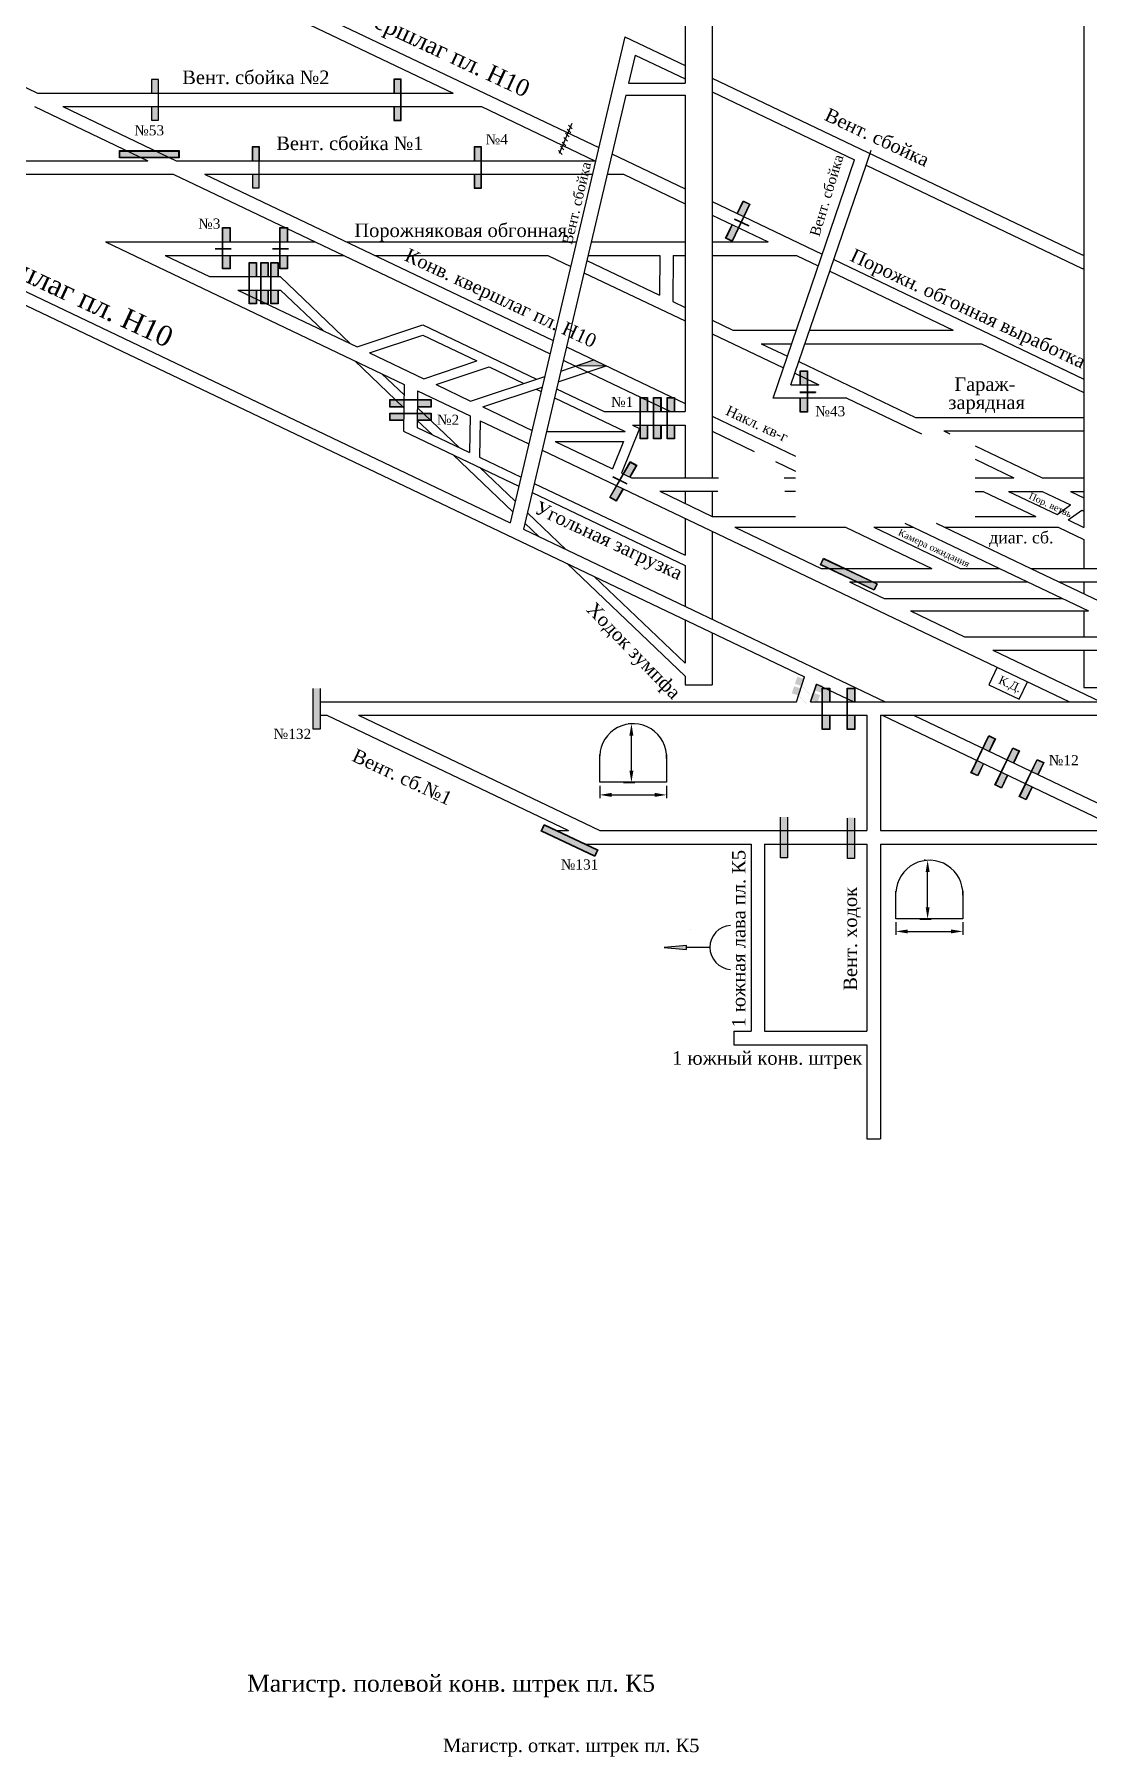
# Model space of a CAD drawing. Header units: millimetres. Extents: x -1207 to 162, y -504 to 324.
# Drawn here: x -745 to -433, y -504 to 5 of the extents above; entities that cross this region are included whole.
import ezdxf

# ---------------------------------------------------------------- set-up
doc = ezdxf.new("R2010")
doc.units = ezdxf.units.MM
for name, color, linetype in [('Двери', 7, 'Continuous'), ('Номера перемычек', 7, 'Continuous'), ('Перемычки 01', 7, 'Continuous')]:
    doc.layers.add(name, color=color, linetype=linetype)
doc.styles.get("Standard").update_dxf_attribs({"font": 'TIMES.TTF', "height": 10})
doc.dimstyles.new('AM_ISO', dxfattribs={"dimtxt": 3.5, "dimasz": 3.5, "dimexe": 1, "dimexo": 1, "dimgap": 1.5, "dimtad": 1, "dimdsep": 46, "dimtxsty": 'Standard', "dimcen": 0, "dimclrd": 256, "dimclre": 256, "dimclrt": 140, "dimadec": 0, "dimazin": 2, "dimtp": 0.1, "dimtm": 0.1, "dimtfac": 0.71, "dimtdec": 3, "dimtmove": 0, "dimatfit": 3, "dimfxl": 0, "dimlwd": -1, "dimlwe": -1, "dimarcsym": 0})

# ---------------------------------------------------------------- blocks, each defined once
blk = doc.blocks.new('*D49')
at = {"linetype": 'ByBlock'}
for p, q in [((-490.17, -257.47), (-490.17, -261.19)), ((-470.41, -257.47), (-470.41, -261.19)), ((-486.67, -260.19), (-473.91, -260.19))]:
    blk.add_line(p, q, dxfattribs=at)
for points in [[(-486.67, -259.61), (-486.67, -260.78), (-490.17, -260.19)], [(-473.91, -259.61), (-473.91, -260.78), (-470.41, -260.19)]]:
    blk.add_solid(points)
at = {"layer": 'Defpoints', "color": 0}
for p in [(-490.17, -256.47), (-470.41, -256.47), (-470.41, -260.19)]:
    blk.add_point(p, dxfattribs=at)
blk = doc.blocks.new('*D48')
at = {"linetype": 'ByBlock'}
for p, q in [((-481.4, -239.14), (-481.8, -239.14)), ((-480.8, -253.02), (-480.8, -242.64)), ((-483.12, -256.52), (-479.8, -256.52))]:
    blk.add_line(p, q, dxfattribs=at)
for points in [[(-481.38, -242.64), (-480.22, -242.64), (-480.8, -239.14)], [(-481.38, -253.02), (-480.22, -253.02), (-480.8, -256.52)]]:
    blk.add_solid(points)
at = {"layer": 'Defpoints', "color": 0}
for p in [(-480.8, -239.14), (-480.4, -239.14), (-484.12, -256.52)]:
    blk.add_point(p, dxfattribs=at)
blk = doc.blocks.new('*D56')
at = {"linetype": 'ByBlock'}
for p, q in [((-577.78, -217.1), (-577.78, -220.82)), ((-558.02, -217.1), (-558.02, -220.82)), ((-574.28, -219.82), (-561.52, -219.82))]:
    blk.add_line(p, q, dxfattribs=at)
for points in [[(-574.28, -219.23), (-574.28, -220.4), (-577.78, -219.82)], [(-561.52, -219.23), (-561.52, -220.4), (-558.02, -219.82)]]:
    blk.add_solid(points)
at = {"layer": 'Defpoints', "color": 0}
for p in [(-577.78, -216.1), (-558.02, -216.1), (-558.02, -219.82)]:
    blk.add_point(p, dxfattribs=at)
blk = doc.blocks.new('*D55')
at = {"linetype": 'ByBlock'}
for p, q in [((-569.02, -198.77), (-569.41, -198.77)), ((-568.41, -212.64), (-568.41, -202.27)), ((-570.73, -216.14), (-567.41, -216.14))]:
    blk.add_line(p, q, dxfattribs=at)
for points in [[(-569, -202.27), (-567.83, -202.27), (-568.41, -198.77)], [(-569, -212.64), (-567.83, -212.64), (-568.41, -216.14)]]:
    blk.add_solid(points)
at = {"layer": 'Defpoints', "color": 0}
for p in [(-568.41, -198.77), (-568.02, -198.77), (-571.73, -216.14)]:
    blk.add_point(p, dxfattribs=at)

msp = doc.modelspace()

# ---------------------------------------------------------------- hatches: boundary and pattern name
for points in [[(-579.511, -91.208), (-584.974, -93.034), (-575.903, -92.929)], [(-573.954, -125.683), (-574.017, -125.813), (-571.927, -126.825), (-571.865, -126.696)], [(-569.808, -127.853), (-569.745, -127.723), (-571.775, -126.739), (-571.838, -126.869)], [(-552.131, -265.511), (-552.131, -264.316), (-558.69, -264.956)]]:
    msp.add_hatch(color=256).paths.add_polyline_path(points)
h = msp.add_hatch(color=256)
h.paths.add_polyline_path([(-520.296, -187.701), (-520.974, -189.794), (-518.967, -190.445), (-518.936, -190.35), (-520.848, -189.73), (-520.232, -187.827), (-518.319, -188.447), (-518.288, -188.352)])
h.paths.add_polyline_path([(-518.93, -190.332), (-518.967, -190.445), (-516.528, -193.062), (-516.453, -192.991), (-516.764, -192.657)])
h.paths.add_polyline_path([(-515.281, -191.639), (-515.312, -191.735), (-513.304, -192.385), (-512.626, -190.292), (-514.634, -189.642), (-514.664, -189.737), (-512.752, -190.357), (-513.368, -192.259)])
h = msp.add_hatch(color=3)
h.paths.add_polyline_path([(-520.232, -187.827), (-520.848, -189.73), (-518.936, -190.35), (-518.319, -188.447)])
h.paths.add_polyline_path([(-514.664, -189.737), (-515.281, -191.639), (-513.368, -192.259), (-512.752, -190.357)])
h = msp.add_hatch(color=256)
h.paths.add_polyline_path([(-519.37, -184.885), (-520.049, -186.978), (-518.041, -187.628), (-518.01, -187.533), (-519.923, -186.913), (-519.306, -185.011), (-517.393, -185.631), (-517.363, -185.535)])
h.paths.add_polyline_path([(-518.004, -187.515), (-518.041, -187.628), (-515.603, -190.246), (-515.527, -190.174), (-515.838, -189.84)])
h.paths.add_polyline_path([(-514.355, -188.823), (-514.386, -188.918), (-512.378, -189.569), (-511.7, -187.476), (-513.708, -186.825), (-513.739, -186.92), (-511.826, -187.54), (-512.443, -189.443)])
h = msp.add_hatch(color=3)
h.paths.add_polyline_path([(-519.306, -185.011), (-519.923, -186.913), (-518.01, -187.533), (-517.393, -185.631)])
h.paths.add_polyline_path([(-513.739, -186.92), (-514.355, -188.823), (-512.443, -189.443), (-511.826, -187.54)])
at = {"layer": 'Двери'}
h = msp.add_hatch(color=256, dxfattribs=at)
h.paths.add_polyline_path([(-710.43, -12.294), (-710.429, -8.194), (-708.229, -8.194), (-708.23, -12.294), (-708.33, -12.294), (-708.329, -8.294), (-710.329, -8.294), (-710.33, -12.294)])
h.paths.add_polyline_path([(-708.331, -16.294), (-708.33, -12.294), (-708.23, -12.294), (-708.231, -16.294)])
h.paths.add_polyline_path([(-710.432, -20.394), (-710.431, -16.294), (-710.331, -16.294), (-710.332, -20.294), (-708.332, -20.294), (-708.331, -16.294), (-708.231, -16.294), (-708.232, -20.394)])
h = msp.add_hatch(color=3, dxfattribs=at)
h.paths.add_polyline_path([(-710.329, -8.294), (-708.329, -8.294), (-708.33, -12.294), (-710.33, -12.294)])
h.paths.add_polyline_path([(-708.332, -20.294), (-710.332, -20.294), (-710.331, -16.294), (-708.331, -16.294)])
h = msp.add_hatch(color=256, dxfattribs=at)
h.paths.add_polyline_path([(-638.72, -12.293), (-638.719, -8.193), (-636.519, -8.193), (-636.52, -12.293), (-636.62, -12.293), (-636.619, -8.293), (-638.619, -8.293), (-638.62, -12.293)])
h.paths.add_polyline_path([(-636.621, -16.293), (-636.62, -12.293), (-636.52, -12.293), (-636.521, -16.293)])
h.paths.add_polyline_path([(-638.722, -20.393), (-638.721, -16.293), (-638.621, -16.293), (-638.622, -20.293), (-636.622, -20.293), (-636.621, -16.293), (-636.521, -16.293), (-636.522, -20.393)])
h = msp.add_hatch(color=3, dxfattribs=at)
h.paths.add_polyline_path([(-638.619, -8.293), (-636.619, -8.293), (-636.62, -12.293), (-638.62, -12.293)])
h.paths.add_polyline_path([(-636.622, -20.293), (-638.622, -20.293), (-638.621, -16.293), (-636.621, -16.293)])
h = msp.add_hatch(color=256, dxfattribs=at)
h.paths.add_polyline_path([(-680.598, -32.298), (-680.597, -28.198), (-678.397, -28.198), (-678.398, -32.298), (-678.498, -32.298), (-678.497, -28.298), (-680.497, -28.298), (-680.498, -32.298)])
h.paths.add_polyline_path([(-678.499, -36.298), (-678.498, -32.298), (-678.398, -32.298), (-678.399, -36.298)])
h.paths.add_polyline_path([(-680.6, -40.398), (-680.599, -36.298), (-680.499, -36.298), (-680.5, -40.298), (-678.5, -40.298), (-678.499, -36.298), (-678.399, -36.298), (-678.4, -40.398)])
h = msp.add_hatch(color=3, dxfattribs=at)
h.paths.add_polyline_path([(-680.497, -28.298), (-678.497, -28.298), (-678.498, -32.298), (-680.498, -32.298)])
h.paths.add_polyline_path([(-678.5, -40.298), (-680.5, -40.298), (-680.499, -36.298), (-678.499, -36.298)])
h = msp.add_hatch(color=256, dxfattribs=at)
h.paths.add_polyline_path([(-614.927, -32.311), (-614.926, -28.211), (-612.726, -28.211), (-612.727, -32.311), (-612.827, -32.311), (-612.826, -28.311), (-614.826, -28.311), (-614.827, -32.311)])
h.paths.add_polyline_path([(-612.828, -36.311), (-612.827, -32.311), (-612.727, -32.311), (-612.728, -36.311)])
h.paths.add_polyline_path([(-614.929, -40.411), (-614.928, -36.311), (-614.828, -36.311), (-614.829, -40.311), (-612.829, -40.311), (-612.828, -36.311), (-612.728, -36.311), (-612.729, -40.411)])
h = msp.add_hatch(color=3, dxfattribs=at)
h.paths.add_polyline_path([(-614.826, -28.311), (-612.826, -28.311), (-612.827, -32.311), (-614.827, -32.311)])
h.paths.add_polyline_path([(-612.829, -40.311), (-614.829, -40.311), (-614.828, -36.311), (-612.828, -36.311)])
h = msp.add_hatch(color=256, dxfattribs=at)
h.paths.add_polyline_path([(-538.801, -51.513), (-540.559, -55.216), (-538.572, -56.16), (-536.814, -52.456), (-536.904, -52.413), (-538.619, -56.027), (-540.426, -55.169), (-538.711, -51.555)])
h.paths.add_polyline_path([(-535.189, -48.8), (-536.904, -52.413), (-536.814, -52.456), (-535.098, -48.842)])
h.paths.add_polyline_path([(-535.328, -44.195), (-537.086, -47.899), (-536.995, -47.942), (-535.28, -44.328), (-533.473, -45.186), (-535.189, -48.8), (-535.098, -48.842), (-533.34, -45.139)])
h = msp.add_hatch(color=3, dxfattribs=at)
h.paths.add_polyline_path([(-540.426, -55.169), (-538.619, -56.027), (-536.904, -52.413), (-538.711, -51.555)])
h.paths.add_polyline_path([(-533.473, -45.186), (-535.28, -44.328), (-536.995, -47.942), (-535.189, -48.8)])
h = msp.add_hatch(color=256, dxfattribs=at)
h.paths.add_polyline_path([(-537.952, -49.467), (-538.013, -49.597), (-536.018, -50.545), (-535.956, -50.415)])
h.paths.add_polyline_path([(-535.866, -50.457), (-535.928, -50.588), (-533.788, -51.604), (-533.726, -51.474)])
h = msp.add_hatch(color=256, dxfattribs=at)
h.paths.add_polyline_path([(-687.13, -56.19), (-687.13, -52.09), (-689.33, -52.09), (-689.33, -56.19), (-689.23, -56.19), (-689.23, -52.19), (-687.23, -52.19), (-687.23, -56.19)])
h.paths.add_polyline_path([(-689.23, -60.19), (-689.23, -56.19), (-689.33, -56.19), (-689.33, -60.19)])
h.paths.add_polyline_path([(-687.13, -64.29), (-687.13, -60.19), (-687.23, -60.19), (-687.23, -64.19), (-689.23, -64.19), (-689.23, -60.19), (-689.33, -60.19), (-689.33, -64.29)])
h = msp.add_hatch(color=3, dxfattribs=at)
h.paths.add_polyline_path([(-687.23, -52.19), (-689.23, -52.19), (-689.23, -56.19), (-687.23, -56.19)])
h.paths.add_polyline_path([(-689.23, -64.19), (-687.23, -64.19), (-687.23, -60.19), (-689.23, -60.19)])
h = msp.add_hatch(color=256, dxfattribs=at)
h.paths.add_polyline_path([(-670.157, -56.19), (-670.157, -52.09), (-672.357, -52.09), (-672.357, -56.19), (-672.257, -56.19), (-672.257, -52.19), (-670.257, -52.19), (-670.257, -56.19)])
h.paths.add_polyline_path([(-672.257, -60.19), (-672.257, -56.19), (-672.357, -56.19), (-672.357, -60.19)])
h.paths.add_polyline_path([(-670.157, -64.29), (-670.157, -60.19), (-670.257, -60.19), (-670.257, -64.19), (-672.257, -64.19), (-672.257, -60.19), (-672.357, -60.19), (-672.357, -64.29)])
h = msp.add_hatch(color=3, dxfattribs=at)
h.paths.add_polyline_path([(-670.257, -52.19), (-672.257, -52.19), (-672.257, -56.19), (-670.257, -56.19)])
h.paths.add_polyline_path([(-672.257, -64.19), (-670.257, -64.19), (-670.257, -60.19), (-672.257, -60.19)])
h = msp.add_hatch(color=256, dxfattribs=at)
h.paths.add_polyline_path([(-679.261, -66.532), (-679.261, -62.432), (-681.461, -62.432), (-681.461, -66.532), (-681.361, -66.532), (-681.361, -62.532), (-679.361, -62.532), (-679.361, -66.532)])
h.paths.add_polyline_path([(-681.361, -70.532), (-681.361, -66.532), (-681.461, -66.532), (-681.461, -70.532)])
h.paths.add_polyline_path([(-679.261, -74.632), (-679.261, -70.532), (-679.361, -70.532), (-679.361, -74.532), (-681.361, -74.532), (-681.361, -70.532), (-681.461, -70.532), (-681.461, -74.632)])
h = msp.add_hatch(color=3, dxfattribs=at)
h.paths.add_polyline_path([(-679.361, -62.532), (-681.361, -62.532), (-681.361, -66.532), (-679.361, -66.532)])
h.paths.add_polyline_path([(-681.361, -74.532), (-679.361, -74.532), (-679.361, -70.532), (-681.361, -70.532)])
h = msp.add_hatch(color=256, dxfattribs=at)
h.paths.add_polyline_path([(-675.833, -66.532), (-675.833, -62.432), (-678.033, -62.432), (-678.033, -66.532), (-677.933, -66.532), (-677.933, -62.532), (-675.933, -62.532), (-675.933, -66.532)])
h.paths.add_polyline_path([(-677.933, -70.532), (-677.933, -66.532), (-678.033, -66.532), (-678.033, -70.532)])
h.paths.add_polyline_path([(-675.833, -74.632), (-675.833, -70.532), (-675.933, -70.532), (-675.933, -74.532), (-677.933, -74.532), (-677.933, -70.532), (-678.033, -70.532), (-678.033, -74.632)])
h = msp.add_hatch(color=3, dxfattribs=at)
h.paths.add_polyline_path([(-675.933, -62.532), (-677.933, -62.532), (-677.933, -66.532), (-675.933, -66.532)])
h.paths.add_polyline_path([(-677.933, -74.532), (-675.933, -74.532), (-675.933, -70.532), (-677.933, -70.532)])
h = msp.add_hatch(color=256, dxfattribs=at)
h.paths.add_polyline_path([(-672.892, -66.532), (-672.892, -62.432), (-675.092, -62.432), (-675.092, -66.532), (-674.992, -66.532), (-674.992, -62.532), (-672.992, -62.532), (-672.992, -66.532)])
h.paths.add_polyline_path([(-674.992, -70.532), (-674.992, -66.532), (-675.092, -66.532), (-675.092, -70.532)])
h.paths.add_polyline_path([(-672.892, -74.632), (-672.892, -70.532), (-672.992, -70.532), (-672.992, -74.532), (-674.992, -74.532), (-674.992, -70.532), (-675.092, -70.532), (-675.092, -74.632)])
h = msp.add_hatch(color=3, dxfattribs=at)
h.paths.add_polyline_path([(-672.992, -62.532), (-674.992, -62.532), (-674.992, -66.532), (-672.992, -66.532)])
h.paths.add_polyline_path([(-674.992, -74.532), (-672.992, -74.532), (-672.992, -70.532), (-674.992, -70.532)])
h = msp.add_hatch(color=256, dxfattribs=at)
h.paths.add_polyline_path([(-518.53, -102.553), (-518.529, -106.653), (-516.329, -106.653), (-516.33, -102.553), (-516.43, -102.553), (-516.429, -106.553), (-518.429, -106.553), (-518.43, -102.553)])
h.paths.add_polyline_path([(-516.43, -98.553), (-516.43, -102.553), (-516.33, -102.553), (-516.33, -98.553)])
h.paths.add_polyline_path([(-518.531, -94.453), (-518.53, -98.553), (-518.43, -98.553), (-518.431, -94.553), (-516.431, -94.553), (-516.43, -98.553), (-516.33, -98.553), (-516.331, -94.453)])
h = msp.add_hatch(color=3, dxfattribs=at)
h.paths.add_polyline_path([(-518.429, -106.553), (-516.429, -106.553), (-516.43, -102.553), (-518.43, -102.553)])
h.paths.add_polyline_path([(-516.431, -94.553), (-518.431, -94.553), (-518.43, -98.553), (-516.43, -98.553)])
h = msp.add_hatch(color=256, dxfattribs=at)
h.paths.add_polyline_path([(-631.731, -105.133), (-627.631, -105.133), (-627.631, -102.933), (-631.731, -102.933), (-631.731, -103.033), (-627.731, -103.033), (-627.731, -105.033), (-631.731, -105.033)])
h.paths.add_polyline_path([(-635.731, -103.033), (-631.731, -103.033), (-631.731, -102.933), (-635.731, -102.933)])
h.paths.add_polyline_path([(-639.831, -105.133), (-635.731, -105.133), (-635.731, -105.033), (-639.731, -105.033), (-639.731, -103.033), (-635.731, -103.033), (-635.731, -102.933), (-639.831, -102.933)])
h = msp.add_hatch(color=256, dxfattribs=at)
h.paths.add_polyline_path([(-631.731, -109.133), (-627.631, -109.133), (-627.631, -106.933), (-631.731, -106.933), (-631.731, -107.033), (-627.731, -107.033), (-627.731, -109.033), (-631.731, -109.033)])
h.paths.add_polyline_path([(-635.731, -107.033), (-631.731, -107.033), (-631.731, -106.933), (-635.731, -106.933)])
h.paths.add_polyline_path([(-639.831, -109.133), (-635.731, -109.133), (-635.731, -109.033), (-639.731, -109.033), (-639.731, -107.033), (-635.731, -107.033), (-635.731, -106.933), (-639.831, -106.933)])
h = msp.add_hatch(color=3, dxfattribs=at)
h.paths.add_polyline_path([(-627.731, -105.033), (-627.731, -103.033), (-631.731, -103.033), (-631.731, -105.033)])
h.paths.add_polyline_path([(-639.731, -103.033), (-639.731, -105.033), (-635.731, -105.033), (-635.731, -103.033)])
h = msp.add_hatch(color=256, dxfattribs=at)
h.paths.add_polyline_path([(-563.662, -106.45), (-563.662, -102.35), (-565.862, -102.35), (-565.862, -106.45), (-565.762, -106.45), (-565.762, -102.45), (-563.762, -102.45), (-563.762, -106.45)])
h.paths.add_polyline_path([(-565.762, -110.45), (-565.762, -106.45), (-565.862, -106.45), (-565.862, -110.45)])
h.paths.add_polyline_path([(-563.662, -114.55), (-563.662, -110.45), (-563.762, -110.45), (-563.762, -114.45), (-565.762, -114.45), (-565.762, -110.45), (-565.862, -110.45), (-565.862, -114.55)])
h = msp.add_hatch(color=3, dxfattribs=at)
h.paths.add_polyline_path([(-563.762, -102.45), (-565.762, -102.45), (-565.762, -106.45), (-563.762, -106.45)])
h.paths.add_polyline_path([(-565.762, -114.45), (-563.762, -114.45), (-563.762, -110.45), (-565.762, -110.45)])
h = msp.add_hatch(color=256, dxfattribs=at)
h.paths.add_polyline_path([(-559.662, -106.45), (-559.662, -102.35), (-561.862, -102.35), (-561.862, -106.45), (-561.762, -106.45), (-561.762, -102.45), (-559.762, -102.45), (-559.762, -106.45)])
h.paths.add_polyline_path([(-561.762, -110.45), (-561.762, -106.45), (-561.862, -106.45), (-561.862, -110.45)])
h.paths.add_polyline_path([(-559.662, -114.55), (-559.662, -110.45), (-559.762, -110.45), (-559.762, -114.45), (-561.762, -114.45), (-561.762, -110.45), (-561.862, -110.45), (-561.862, -114.55)])
h = msp.add_hatch(color=3, dxfattribs=at)
h.paths.add_polyline_path([(-559.762, -102.45), (-561.762, -102.45), (-561.762, -106.45), (-559.762, -106.45)])
h.paths.add_polyline_path([(-561.762, -114.45), (-559.762, -114.45), (-559.762, -110.45), (-561.762, -110.45)])
h = msp.add_hatch(color=256, dxfattribs=at)
h.paths.add_polyline_path([(-555.662, -106.45), (-555.662, -102.35), (-557.862, -102.35), (-557.862, -106.45), (-557.762, -106.45), (-557.762, -102.45), (-555.762, -102.45), (-555.762, -106.45)])
h.paths.add_polyline_path([(-557.762, -110.45), (-557.762, -106.45), (-557.862, -106.45), (-557.862, -110.45)])
h.paths.add_polyline_path([(-555.662, -114.55), (-555.662, -110.45), (-555.762, -110.45), (-555.762, -114.45), (-557.762, -114.45), (-557.762, -110.45), (-557.862, -110.45), (-557.862, -114.55)])
h = msp.add_hatch(color=3, dxfattribs=at)
h.paths.add_polyline_path([(-555.762, -102.45), (-557.762, -102.45), (-557.762, -106.45), (-555.762, -106.45)])
h.paths.add_polyline_path([(-557.762, -114.45), (-555.762, -114.45), (-555.762, -110.45), (-557.762, -110.45)])
h = msp.add_hatch(color=3, dxfattribs=at)
h.paths.add_polyline_path([(-627.731, -109.033), (-627.731, -107.033), (-631.731, -107.033), (-631.731, -109.033)])
h.paths.add_polyline_path([(-639.731, -107.033), (-639.731, -109.033), (-635.731, -109.033), (-635.731, -107.033)])
h = msp.add_hatch(color=256, dxfattribs=at)
h.paths.add_polyline_path([(-568.894, -125.916), (-566.85, -122.362), (-568.757, -121.265), (-570.801, -124.819), (-570.714, -124.869), (-568.72, -121.401), (-566.986, -122.399), (-568.981, -125.866)])
h.paths.add_polyline_path([(-572.709, -128.336), (-570.714, -124.869), (-570.801, -124.819), (-572.796, -128.286)])
h.paths.add_polyline_path([(-572.933, -132.937), (-570.889, -129.383), (-570.975, -129.333), (-572.97, -132.8), (-574.704, -131.803), (-572.709, -128.336), (-572.796, -128.286), (-574.84, -131.84)])
h = msp.add_hatch(color=3, dxfattribs=at)
h.paths.add_polyline_path([(-566.986, -122.399), (-568.72, -121.401), (-570.714, -124.869), (-568.981, -125.866)])
h.paths.add_polyline_path([(-574.704, -131.803), (-572.97, -132.8), (-570.975, -129.333), (-572.709, -128.336)])
h = msp.add_hatch(color=256, dxfattribs=at)
h.paths.add_polyline_path([(-509.762, -192.344), (-509.762, -188.244), (-511.962, -188.244), (-511.962, -192.344), (-511.862, -192.344), (-511.862, -188.344), (-509.862, -188.344), (-509.862, -192.344)])
h.paths.add_polyline_path([(-511.862, -196.344), (-511.862, -192.344), (-511.962, -192.344), (-511.962, -196.344)])
h.paths.add_polyline_path([(-509.762, -200.444), (-509.762, -196.344), (-509.862, -196.344), (-509.862, -200.344), (-511.862, -200.344), (-511.862, -196.344), (-511.962, -196.344), (-511.962, -200.444)])
h = msp.add_hatch(color=3, dxfattribs=at)
h.paths.add_polyline_path([(-509.862, -188.344), (-511.862, -188.344), (-511.862, -192.344), (-509.862, -192.344)])
h.paths.add_polyline_path([(-511.862, -200.344), (-509.862, -200.344), (-509.862, -196.344), (-511.862, -196.344)])
h = msp.add_hatch(color=256, dxfattribs=at)
h.paths.add_polyline_path([(-502.353, -192.344), (-502.353, -188.244), (-504.553, -188.244), (-504.553, -192.344), (-504.453, -192.344), (-504.453, -188.344), (-502.453, -188.344), (-502.453, -192.344)])
h.paths.add_polyline_path([(-504.453, -196.344), (-504.453, -192.344), (-504.553, -192.344), (-504.553, -196.344)])
h.paths.add_polyline_path([(-502.353, -200.444), (-502.353, -196.344), (-502.453, -196.344), (-502.453, -200.344), (-504.453, -200.344), (-504.453, -196.344), (-504.553, -196.344), (-504.553, -200.444)])
h = msp.add_hatch(color=3, dxfattribs=at)
h.paths.add_polyline_path([(-502.453, -188.344), (-504.453, -188.344), (-504.453, -192.344), (-502.453, -192.344)])
h.paths.add_polyline_path([(-504.453, -200.344), (-502.453, -200.344), (-502.453, -196.344), (-504.453, -196.344)])
h = msp.add_hatch(color=256, dxfattribs=at)
h.paths.add_polyline_path([(-462.509, -206.923), (-460.744, -203.222), (-462.73, -202.275), (-464.495, -205.976), (-464.404, -206.019), (-462.683, -202.409), (-460.877, -203.27), (-462.599, -206.88)])
h.paths.add_polyline_path([(-466.126, -209.63), (-464.404, -206.019), (-464.495, -205.976), (-466.217, -209.587)])
h.paths.add_polyline_path([(-465.996, -214.234), (-464.231, -210.534), (-464.321, -210.49), (-466.043, -214.101), (-467.848, -213.24), (-466.126, -209.63), (-466.217, -209.587), (-467.982, -213.287)])
h = msp.add_hatch(color=3, dxfattribs=at)
h.paths.add_polyline_path([(-460.877, -203.27), (-462.683, -202.409), (-464.404, -206.019), (-462.599, -206.88)])
h.paths.add_polyline_path([(-467.848, -213.24), (-466.043, -214.101), (-464.321, -210.49), (-466.126, -209.63)])
h = msp.add_hatch(color=256, dxfattribs=at)
h.paths.add_polyline_path([(-455.428, -210.514), (-453.663, -206.813), (-455.649, -205.866), (-457.414, -209.567), (-457.324, -209.61), (-455.602, -206), (-453.797, -206.861), (-455.519, -210.471)])
h.paths.add_polyline_path([(-459.046, -213.221), (-457.324, -209.61), (-457.414, -209.567), (-459.136, -213.177)])
h.paths.add_polyline_path([(-458.915, -217.825), (-457.15, -214.124), (-457.241, -214.081), (-458.962, -217.692), (-460.768, -216.831), (-459.046, -213.221), (-459.136, -213.177), (-460.901, -216.878)])
h = msp.add_hatch(color=3, dxfattribs=at)
h.paths.add_polyline_path([(-453.797, -206.861), (-455.602, -206), (-457.324, -209.61), (-455.519, -210.471)])
h.paths.add_polyline_path([(-460.768, -216.831), (-458.962, -217.692), (-457.241, -214.081), (-459.046, -213.221)])
h = msp.add_hatch(color=256, dxfattribs=at)
h.paths.add_polyline_path([(-448.208, -213.958), (-446.443, -210.257), (-448.428, -209.31), (-450.193, -213.011), (-450.103, -213.054), (-448.381, -209.443), (-446.576, -210.304), (-448.298, -213.915)])
h.paths.add_polyline_path([(-451.825, -216.664), (-450.103, -213.054), (-450.193, -213.011), (-451.915, -216.621)])
h.paths.add_polyline_path([(-451.694, -221.269), (-449.929, -217.568), (-450.02, -217.525), (-451.742, -221.136), (-453.547, -220.275), (-451.825, -216.664), (-451.915, -216.621), (-453.68, -220.322)])
h = msp.add_hatch(color=3, dxfattribs=at)
h.paths.add_polyline_path([(-446.576, -210.304), (-448.381, -209.443), (-450.103, -213.054), (-448.298, -213.915)])
h.paths.add_polyline_path([(-453.547, -220.275), (-451.742, -221.136), (-450.02, -217.525), (-451.825, -216.664)])
at = {"layer": 'Перемычки 01'}
h = msp.add_hatch(color=256, dxfattribs=at)
h.paths.add_polyline_path([(-719.82, -29.317), (-719.82, -31.466), (-702.219, -31.466), (-702.219, -29.317)])
h.paths.add_polyline_path([(-702.346, -29.444), (-702.346, -31.339), (-719.693, -31.339), (-719.693, -29.444)], flags=16)
for color, points in [(3, [(-719.693, -29.444), (-719.693, -31.339), (-702.346, -31.339), (-702.346, -29.444)]), (256, [(-691.522, -58.252), (-691.522, -58.396), (-689.201, -58.396), (-689.201, -58.252)]), (256, [(-686.845, -58.396), (-686.845, -58.252), (-689.101, -58.252), (-689.101, -58.396)]), (256, [(-674.549, -58.252), (-674.549, -58.396), (-672.228, -58.396), (-672.228, -58.252)]), (256, [(-669.872, -58.396), (-669.872, -58.252), (-672.128, -58.252), (-672.128, -58.396)]), (3, [(-511.554, -150.029), (-512.365, -151.742), (-496.685, -159.161), (-495.874, -157.448)]), (3, [(-594.167, -228.728), (-594.978, -230.441), (-579.297, -237.86), (-578.487, -236.147)])]:
    msp.add_hatch(color=color, dxfattribs=at).paths.add_polyline_path(points)
h = msp.add_hatch(color=256, dxfattribs=at)
h.paths.add_polyline_path([(-511.615, -149.859), (-512.534, -151.802), (-496.624, -159.33), (-495.705, -157.387)])
h.paths.add_polyline_path([(-495.874, -157.448), (-496.685, -159.161), (-512.365, -151.742), (-511.554, -150.029)], flags=16)
h = msp.add_hatch(color=256, dxfattribs=at)
h.paths.add_polyline_path([(-660.403, -200.485), (-660.403, -196.385), (-660.503, -196.385), (-660.503, -200.385), (-662.503, -200.385), (-662.503, -196.385), (-662.603, -196.385), (-662.603, -200.485)])
h.paths.add_polyline_path([(-660.503, -196.385), (-660.403, -196.385), (-660.403, -188.285), (-662.603, -188.285), (-662.603, -196.385), (-662.503, -196.385), (-662.503, -188.385), (-660.503, -188.385)])
h = msp.add_hatch(color=3, dxfattribs=at)
h.paths.add_polyline_path([(-662.503, -200.385), (-660.503, -200.385), (-660.503, -196.385), (-662.503, -196.385)])
h.paths.add_polyline_path([(-660.503, -192.385), (-662.503, -192.385), (-662.503, -196.385), (-660.503, -196.385)])
h.paths.add_polyline_path([(-660.503, -192.385), (-660.503, -188.385), (-662.503, -188.385), (-662.503, -192.385)])
h = msp.add_hatch(color=256, dxfattribs=at)
h.paths.add_polyline_path([(-594.228, -228.559), (-595.147, -230.501), (-579.237, -238.029), (-578.317, -236.086)])
h.paths.add_polyline_path([(-578.487, -236.147), (-579.297, -237.86), (-594.978, -230.441), (-594.167, -228.728)], flags=16)
h = msp.add_hatch(color=256, dxfattribs=at)
h.paths.add_polyline_path([(-522.185, -238.533), (-522.185, -234.433), (-522.285, -234.433), (-522.285, -238.433), (-524.285, -238.433), (-524.285, -234.433), (-524.385, -234.433), (-524.385, -238.533)])
h.paths.add_polyline_path([(-522.285, -234.433), (-522.185, -234.433), (-522.185, -226.333), (-524.385, -226.333), (-524.385, -234.433), (-524.285, -234.433), (-524.285, -226.433), (-522.285, -226.433)])
h = msp.add_hatch(color=3, dxfattribs=at)
h.paths.add_polyline_path([(-524.285, -238.433), (-522.285, -238.433), (-522.285, -234.433), (-524.285, -234.433)])
h.paths.add_polyline_path([(-522.285, -230.433), (-524.285, -230.433), (-524.285, -234.433), (-522.285, -234.433)])
h.paths.add_polyline_path([(-522.285, -230.433), (-522.285, -226.433), (-524.285, -226.433), (-524.285, -230.433)])
h = msp.add_hatch(color=256, dxfattribs=at)
h.paths.add_polyline_path([(-502.355, -238.76), (-502.355, -234.66), (-502.455, -234.66), (-502.455, -238.66), (-504.455, -238.66), (-504.455, -234.66), (-504.555, -234.66), (-504.555, -238.76)])
h.paths.add_polyline_path([(-502.455, -234.66), (-502.355, -234.66), (-502.355, -226.56), (-504.555, -226.56), (-504.555, -234.66), (-504.455, -234.66), (-504.455, -226.66), (-502.455, -226.66)])
h = msp.add_hatch(color=3, dxfattribs=at)
h.paths.add_polyline_path([(-504.455, -238.66), (-502.455, -238.66), (-502.455, -234.66), (-504.455, -234.66)])
h.paths.add_polyline_path([(-502.455, -230.66), (-504.455, -230.66), (-504.455, -234.66), (-502.455, -234.66)])
h.paths.add_polyline_path([(-502.455, -230.66), (-502.455, -226.66), (-504.455, -226.66), (-504.455, -230.66)])

# ---------------------------------------------------------------- linework, layer by layer
for p, q in [((-552.564, 287.318), (-552.564, -9.343)), ((-544.564, 76.892), (-544.564, -7.938)), ((-434.564, 76.892), (-434.564, -131.067)), ((-1038.612, 63.747), (-517.21, -184.921)), ((-834.39, 30.781), (-744.081, -12.29)), ((-711.48, 30.776), (-621.149, -12.305)), ((-710.575, 34.776), (-578.094, -28.407)), ((-570.368, 4.369), (-604.26, -139.405)), ((-570.368, 4.369), (-552.564, -4.122)), ((-567.295, -1.096), (-569.239, -9.341)), ((-567.295, -1.096), (-552.564, -8.122)), ((-569.239, -9.341), (-552.564, -9.343)), ((-544.564, -7.938), (-544.565, -126.06)), ((-544.564, -7.938), (-435.076, -60.154)), ((-744.081, -12.29), (-621.149, -12.305)), ((-570.083, -12.923), (-600.34, -141.274)), ((-570.083, -12.923), (-552.564, -12.925)), ((-552.564, -12.925), (-552.564, -106.45)), ((-544.564, -11.938), (-502.405, -32.044)), ((-744.986, -16.29), (-711.429, -32.294)), ((-736.597, -16.291), (-703.039, -32.295)), ((-736.597, -16.291), (-612.76, -16.306)), ((-612.76, -16.306), (-579.203, -32.31)), ((-586.029, -21.292), (-589.746, -30.188)), ((-588.395, -25.417), (-587.343, -26.518)), ((-587.863, -24.187), (-586.81, -25.287)), ((-587.411, -22.991), (-586.358, -24.091)), ((-586.984, -21.79), (-585.931, -22.89)), ((-589.968, -29.316), (-588.915, -30.417)), ((-589.431, -28.032), (-588.379, -29.132)), ((-588.899, -26.802), (-587.846, -27.902)), ((-574.174, -30.277), (-552.564, -40.583)), ((-828.879, -32.279), (-711.429, -32.294)), ((-703.039, -32.295), (-579.203, -32.31)), ((-526.534, -102.479), (-502.405, -32.044)), ((-521.261, -98.555), (-499.028, -33.655)), ((-499.028, -33.655), (-435.076, -64.154)), ((-820.49, -36.28), (-703.945, -36.295)), ((-820.49, -36.28), (-604.26, -139.405)), ((-703.945, -36.295), (-592.485, -89.452)), ((-694.65, -36.296), (-591.545, -85.469)), ((-694.56, -36.311), (-579.961, -36.325)), ((-575.6, -36.326), (-570.782, -36.326)), ((-570.782, -36.326), (-552.564, -45.015)), ((-544.564, -44.399), (-511.963, -59.946)), ((-544.564, -48.399), (-527.961, -56.317)), ((-724.013, -56.292), (-661.998, -56.3)), ((-724.013, -56.292), (-635.613, -98.452)), ((-724.013, -56.292), (-724.013, -56.292)), ((-706.329, -60.294), (-653.609, -60.301)), ((-706.329, -60.294), (-693.243, -66.535)), ((-652.704, -56.301), (-584.672, -56.309)), ((-644.314, -60.302), (-593.167, -60.308)), ((-593.167, -60.308), (-586.378, -63.546)), ((-581.254, -60.31), (-560.02, -60.313)), ((-580.311, -56.31), (-552.564, -56.313)), ((-560.02, -60.313), (-560.126, -72.067)), ((-556.02, -60.313), (-556.143, -73.966)), ((-556.02, -60.313), (-552.564, -60.313)), ((-544.564, -56.314), (-527.961, -56.317)), ((-544.564, -60.314), (-519.572, -60.318)), ((-519.572, -60.318), (-513.141, -63.385)), ((-435.076, -60.154), (-434.564, -60.154)), ((-582.458, -65.416), (-552.564, -79.673)), ((-581.61, -61.82), (-560.126, -72.067)), ((-509.764, -64.995), (-473.236, -82.416)), ((-508.586, -61.557), (-434.564, -96.86)), ((-435.076, -64.154), (-434.564, -64.154)), ((-693.243, -66.535), (-672.349, -66.535)), ((-684.863, -70.532), (-672.163, -70.532)), ((-684.863, -70.532), (-649.556, -87.371)), ((-651.497, -86.445), (-672.349, -66.535)), ((-659.489, -82.633), (-672.163, -70.532)), ((-556.143, -73.966), (-552.564, -75.673)), ((-649.556, -87.371), (-630.109, -80.87)), ((-630.109, -80.87), (-596.514, -96.892)), ((-544.564, -79.489), (-538.441, -82.408)), ((-645.858, -89.134), (-630.109, -83.87)), ((-630.109, -83.87), (-614.088, -91.51)), ((-544.564, -83.489), (-523.474, -93.547)), ((-538.441, -82.408), (-519.659, -82.411)), ((-530.052, -86.409), (-521.029, -86.41)), ((-530.052, -86.409), (-522.296, -90.108)), ((-517.101, -86.411), (-464.846, -86.417)), ((-517.101, -86.411), (-516.235, -86.411)), ((-515.731, -82.411), (-473.236, -82.416)), ((-515.731, -82.411), (-515.218, -82.411)), ((-464.846, -86.417), (-434.564, -100.86)), ((-635.712, -105.336), (-650.216, -91.487)), ((-645.858, -89.134), (-629.837, -96.775)), ((-629.837, -96.775), (-614.088, -91.51)), ((-589.31, -94.484), (-579.511, -91.208)), ((-588.565, -91.322), (-584.974, -93.034)), ((-587.626, -87.338), (-552.564, -104.06)), ((-635.658, -101.568), (-642.224, -95.299)), ((-626.19, -98.514), (-610.441, -93.25)), ((-615.961, -103.393), (-594.044, -96.066)), ((-610.441, -93.25), (-600.212, -98.128)), ((-590.059, -97.661), (-575.903, -92.929)), ((-575.903, -92.929), (-584.974, -93.034)), ((-584.974, -93.034), (-556.845, -106.45)), ((-584.974, -93.034), (-584.974, -93.034)), ((-584.974, -93.034), (-584.974, -93.034)), ((-520.097, -95.157), (-514.132, -98.002)), ((-518.919, -91.719), (-484.367, -108.198)), ((-518.919, -91.719), (-517.73, -92.286)), ((-442.34, -93.151), (-434.564, -96.86)), ((-635.613, -98.452), (-635.811, -112.273)), ((-631.653, -100.341), (-631.808, -111.182)), ((-631.653, -100.341), (-616.128, -107.745)), ((-626.19, -98.514), (-615.961, -103.393)), ((-612.352, -105.114), (-594.793, -99.244)), ((-596.603, -99.849), (-595.104, -100.564)), ((-590.548, -99.737), (-576.473, -106.45)), ((-521.261, -98.555), (-512.972, -98.555)), ((-515.217, -97.484), (-512.972, -98.555)), ((-619.383, -117.108), (-631.724, -105.325)), ((-612.352, -105.114), (-597.811, -112.049)), ((-591.184, -102.434), (-570.31, -112.389)), ((-576.473, -106.45), (-552.564, -106.45)), ((-504.746, -102.479), (-526.534, -102.479)), ((-504.746, -102.479), (-482.578, -113.051)), ((-631.808, -111.182), (-616.283, -118.586)), ((-627.375, -113.296), (-631.778, -109.092)), ((-616.128, -107.745), (-616.283, -118.586)), ((-613.149, -109.166), (-613.304, -120.007)), ((-613.149, -109.166), (-598.75, -116.032)), ((-566.021, -111.434), (-571.317, -124.684)), ((-568.086, -110.45), (-552.564, -110.45)), ((-568.086, -110.45), (-566.021, -111.434)), ((-552.564, -110.45), (-552.564, -126.059)), ((-544.564, -107.875), (-519.88, -119.647)), ((-484.367, -108.198), (-434.564, -108.204)), ((-635.811, -112.273), (-601.699, -128.542)), ((-593.531, -112.389), (-570.31, -112.389)), ((-590.996, -115.299), (-570.722, -115.299)), ((-590.996, -115.299), (-574.198, -123.311)), ((-570.722, -115.299), (-573.968, -123.42)), ((-544.564, -112.307), (-532.105, -118.249)), ((-475.978, -112.199), (-434.564, -112.204)), ((-475.978, -112.199), (-474.191, -113.051)), ((-466.79, -116.581), (-446.903, -126.065)), ((-603.483, -136.109), (-621.097, -119.29)), ((-613.304, -120.007), (-601.064, -125.845)), ((-594.831, -117.902), (-438.848, -192.293)), ((-525.813, -121.249), (-519.88, -124.079)), ((-466.79, -120.581), (-455.291, -126.065)), ((-602.748, -132.991), (-613.345, -122.873)), ((-574.198, -123.311), (-573.968, -123.42)), ((-571.317, -124.684), (-568.436, -126.058)), ((-568.436, -126.058), (-542.62, -126.06)), ((-523.266, -126.061), (-519.88, -126.061)), ((-466.79, -126.064), (-455.291, -126.065)), ((-446.903, -126.065), (-434.564, -126.066)), ((-597.779, -130.411), (-552.564, -151.976)), ((-597.144, -127.714), (-552.564, -148.976)), ((-560.048, -130.059), (-542.825, -130.06)), ((-560.048, -130.059), (-544.507, -137.471)), ((-552.564, -130.059), (-552.564, -133.628)), ((-544.564, -130.06), (-544.564, -137.444)), ((-523.062, -130.061), (-519.88, -130.061)), ((-466.79, -130.064), (-464.374, -130.064)), ((-464.374, -130.064), (-448.832, -137.476)), ((-456.904, -130.064), (-442.523, -136.923)), ((-456.904, -130.064), (-446.903, -130.065)), ((-446.903, -130.065), (-438.51, -134.068)), ((-438.515, -130.065), (-434.564, -131.95)), ((-438.515, -130.065), (-434.564, -130.066)), ((-434.564, -131.109), (-434.564, -140.719)), ((-587.819, -147.246), (-599.189, -136.39)), ((-544.507, -137.471), (-519.88, -137.472)), ((-466.79, -137.475), (-466.587, -137.475)), ((-466.587, -137.475), (-448.832, -137.476)), ((-442.523, -136.923), (-438.51, -134.068)), ((-439.192, -138.512), (-435.179, -135.656)), ((-435.179, -135.656), (-434.564, -135.95)), ((-600.34, -141.274), (-493.364, -192.293)), ((-595.811, -143.434), (-599.924, -139.507)), ((-552.564, -138.06), (-552.564, -148.976)), ((-544.564, -141.875), (-544.564, -167.875)), ((-537.864, -140.639), (-512.288, -152.836)), ((-537.864, -140.639), (-505.098, -140.641)), ((-505.098, -140.641), (-479.522, -152.838)), ((-496.709, -140.641), (-471.134, -152.839)), ((-496.709, -140.641), (-485.152, -140.642)), ((-487.544, -139.501), (-459.576, -152.839)), ((-478.251, -139.501), (-450.283, -152.84)), ((-475.858, -140.642), (-442.19, -140.644)), ((-442.19, -140.644), (-434.564, -144.281)), ((-439.192, -138.512), (-434.564, -140.719)), ((-434.564, -144.281), (-434.564, -152.841)), ((-552.564, -184.728), (-587.441, -151.426)), ((-552.564, -151.976), (-552.564, -164.06)), ((-552.564, -152.395), (-552.564, -164.06)), ((-552.564, -180.908), (-579.449, -155.238)), ((-512.288, -152.836), (-479.522, -152.838)), ((-503.9, -156.837), (-471.134, -156.839)), ((-503.9, -156.837), (-499.235, -159.062)), ((-471.134, -152.839), (-459.576, -152.839)), ((-471.134, -156.839), (-451.188, -156.84)), ((-459.576, -152.839), (-433.2, -165.419)), ((-450.283, -152.84), (-416.614, -152.842)), ((-450.283, -152.84), (-447.726, -152.84)), ((-450.283, -152.84), (-423.907, -165.419)), ((-441.895, -156.84), (-408.226, -156.842)), ((-441.895, -156.84), (-439.337, -156.84)), ((-434.564, -156.841), (-434.564, -160.337)), ((-499.235, -159.062), (-493.622, -161.739)), ((-493.622, -161.739), (-460.855, -161.741)), ((-460.855, -161.741), (-440.909, -161.742)), ((-441.895, -161.742), (-440.909, -161.742)), ((-485.912, -165.416), (-439.337, -165.418)), ((-485.912, -165.416), (-469.876, -173.064)), ((-441.895, -165.418), (-433.2, -165.419)), ((-434.564, -165.419), (-434.564, -173.066)), ((-552.564, -168.06), (-552.564, -180.908)), ((-544.564, -171.875), (-544.564, -187.314)), ((-469.876, -173.064), (-417.164, -173.067)), ((-461.488, -177.064), (-408.776, -177.067)), ((-461.488, -177.064), (-429.556, -192.293)), ((-434.564, -177.066), (-434.564, -188.044)), ((-460.244, -182.089), (-462.702, -187.303)), ((-552.564, -184.728), (-552.564, -187.314)), ((-552.564, -187.314), (-544.564, -187.314)), ((-519.615, -192.293), (-517.21, -184.921)), ((-517.331, -185.527), (-517.283, -185.439)), ((-515.404, -192.293), (-513.674, -187.039)), ((-513.674, -187.039), (-515.404, -192.293)), ((-513.674, -187.039), (-502.656, -192.293)), ((-462.702, -187.303), (-453.685, -191.554)), ((-453.685, -191.554), (-451.246, -186.38)), ((-434.564, -188.044), (-434.564, -188.044)), ((-434.564, -188.044), (-426.564, -188.044)), ((-660.434, -192.293), (-519.615, -192.293)), ((-515.404, -192.293), (-367.557, -192.293)), ((-515.404, -192.293), (-481.091, -192.293)), ((-660.451, -196.293), (-658.474, -196.293)), ((-658.474, -196.293), (-587.041, -230.361)), ((-649.182, -196.293), (-577.749, -230.361)), ((-649.182, -196.293), (-498.789, -196.293)), ((-570.938, -196.293), (-541.463, -196.293)), ((-498.789, -196.293), (-498.789, -230.361)), ((-494.787, -196.293), (-494.787, -230.361)), ((-494.787, -196.293), (-368.462, -196.293)), ((-494.269, -196.293), (-422.836, -230.361)), ((-484.977, -196.293), (-413.544, -230.361)), ((-590.417, -230.361), (-587.041, -230.361)), ((-577.749, -230.361), (-498.789, -230.361)), ((-494.787, -230.361), (-422.836, -230.361)), ((-581.963, -234.361), (-568.263, -234.361)), ((-568.391, -234.361), (-533.016, -234.361)), ((-533.016, -234.361), (-533.016, -289.707)), ((-529.014, -234.361), (-529.014, -289.707)), ((-529.014, -234.361), (-498.789, -234.361)), ((-498.789, -234.361), (-498.789, -289.708)), ((-494.787, -234.361), (-407.145, -234.361)), ((-494.787, -234.361), (-494.787, -321.505)), ((-550.805, -259.712), (-550.805, -259.712)), ((-545.21, -264.956), (-552.131, -264.956)), ((-538.14, -289.707), (-533.016, -289.707)), ((-529.014, -289.707), (-529.014, -289.707)), ((-529.014, -289.707), (-498.789, -289.708)), ((-538.14, -293.707), (-498.789, -293.708)), ((-529.014, -293.707), (-529.014, -293.708)), ((-498.789, -293.708), (-498.789, -321.505))]:
    msp.add_line(p, q)
at = {"color": 2}
msp.add_line((-499.028, -33.655), (-497.482, -29.142), dxfattribs=at)
at = {"color": 0}
for p, q in [((-538.14, -289.707), (-538.14, -293.707)), ((-498.789, -321.505), (-494.787, -321.505))]:
    msp.add_line(p, q, dxfattribs=at)
for points in [[(-558.022, -207.921), (-558.022, -216.097), (-577.784, -216.097), (-577.784, -207.921)], [(-470.405, -248.298), (-470.405, -256.475), (-490.168, -256.475), (-490.168, -248.298)]]:
    msp.add_lwpolyline(points, dxfattribs=at)
msp.add_lwpolyline([(-552.131, -264.316), (-558.69, -264.956), (-552.131, -265.511)], close=True)
for centre in [(-567.903, -208.65), (-480.286, -249.027)]:
    msp.add_arc(centre, 9.89, 357.58877, 177.58877, dxfattribs=at)
msp.add_arc((-538.698, -264.912), 6.512, 93.5948, 266.4052)
at = {"layer": 'Двери'}
for p, q in [((-538.011, -49.598), (-533.788, -51.604)), ((-537.952, -49.467), (-533.726, -51.474)), ((-533.726, -51.474), (-533.788, -51.604)), ((-691.522, -58.252), (-686.844, -58.252)), ((-691.519, -58.396), (-686.844, -58.396)), ((-690.75, -58.254), (-690.75, -58.398)), ((-674.549, -58.252), (-669.871, -58.252)), ((-674.547, -58.396), (-669.871, -58.396)), ((-673.777, -58.254), (-673.777, -58.398)), ((-518.629, -100.665), (-513.961, -100.665)), ((-518.629, -100.809), (-513.961, -100.809)), ((-513.961, -100.665), (-513.961, -100.809)), ((-574.014, -125.814), (-569.807, -127.853)), ((-573.954, -125.683), (-569.744, -127.724))]:
    msp.add_line(p, q, dxfattribs=at)
for points in [[(-710.331, -16.294), (-710.332, -20.294), (-708.332, -20.294), (-708.329, -8.294), (-710.329, -8.294), (-710.33, -12.294)], [(-638.721, -16.293), (-638.722, -20.393), (-636.522, -20.393), (-636.519, -8.193), (-638.719, -8.193), (-638.72, -12.293)], [(-638.621, -16.293), (-638.622, -20.293), (-636.622, -20.293), (-636.619, -8.293), (-638.619, -8.293), (-638.62, -12.293)], [(-678.398, -32.293), (-678.397, -28.198), (-680.597, -28.198), (-680.598, -32.298)], [(-680.499, -36.298), (-680.5, -40.298), (-678.5, -40.298), (-678.497, -28.298), (-680.497, -28.298), (-680.498, -32.298)], [(-614.928, -36.311), (-614.929, -40.411), (-612.729, -40.411), (-612.726, -28.211), (-614.926, -28.211), (-614.927, -32.311)], [(-614.828, -36.311), (-614.829, -40.311), (-612.829, -40.311), (-612.826, -28.311), (-614.826, -28.311), (-614.827, -32.311)], [(-537.086, -47.899), (-535.328, -44.195), (-533.34, -45.139), (-538.572, -56.16), (-540.559, -55.216), (-538.633, -51.161)], [(-536.995, -47.942), (-535.28, -44.328), (-533.473, -45.186), (-538.619, -56.027), (-540.426, -55.169), (-538.543, -51.204)], [(-687.13, -60.19), (-687.13, -64.29), (-689.33, -64.29), (-689.33, -52.09), (-687.13, -52.09), (-687.13, -56.19)], [(-687.23, -60.19), (-687.23, -64.19), (-689.23, -64.19), (-689.23, -52.19), (-687.23, -52.19), (-687.23, -56.19)], [(-670.157, -60.19), (-670.157, -64.29), (-672.357, -64.29), (-672.357, -52.09), (-670.157, -52.09), (-670.157, -56.19)], [(-670.257, -60.19), (-670.257, -64.19), (-672.257, -64.19), (-672.257, -52.19), (-670.257, -52.19), (-670.257, -56.19)], [(-679.261, -70.532), (-679.261, -74.632), (-681.461, -74.632), (-681.461, -62.432), (-679.261, -62.432), (-679.261, -66.532)], [(-679.361, -70.532), (-679.361, -74.532), (-681.361, -74.532), (-681.361, -62.532), (-679.361, -62.532), (-679.361, -66.532)], [(-675.833, -70.532), (-675.833, -74.632), (-678.033, -74.632), (-678.033, -62.432), (-675.833, -62.432), (-675.833, -66.532)], [(-675.933, -70.532), (-675.933, -74.532), (-677.933, -74.532), (-677.933, -62.532), (-675.933, -62.532), (-675.933, -66.532)], [(-672.892, -70.532), (-672.892, -74.632), (-675.092, -74.632), (-675.092, -62.432), (-672.892, -62.432), (-672.892, -66.532)], [(-672.992, -70.532), (-672.992, -74.532), (-674.992, -74.532), (-674.992, -62.532), (-672.992, -62.532), (-672.992, -66.532)], [(-518.53, -98.553), (-518.531, -94.453), (-516.331, -94.453), (-516.329, -106.653), (-518.529, -106.653), (-518.53, -102.553)], [(-518.43, -98.553), (-518.431, -94.553), (-516.431, -94.553), (-516.429, -106.553), (-518.429, -106.553), (-518.43, -102.553)], [(-635.731, -105.133), (-639.831, -105.133), (-639.831, -102.933), (-627.631, -102.933), (-627.631, -105.133), (-631.731, -105.133)], [(-635.731, -109.133), (-639.831, -109.133), (-639.831, -106.933), (-627.631, -106.933), (-627.631, -109.133), (-631.731, -109.133)], [(-635.731, -105.033), (-639.731, -105.033), (-639.731, -103.033), (-627.731, -103.033), (-627.731, -105.033), (-631.731, -105.033)], [(-563.662, -110.45), (-563.662, -114.55), (-565.862, -114.55), (-565.862, -102.35), (-563.662, -102.35), (-563.662, -106.45)], [(-563.762, -110.45), (-563.762, -114.45), (-565.762, -114.45), (-565.762, -102.45), (-563.762, -102.45), (-563.762, -106.45)], [(-559.662, -110.45), (-559.662, -114.55), (-561.862, -114.55), (-561.862, -102.35), (-559.662, -102.35), (-559.662, -106.45)], [(-559.762, -110.45), (-559.762, -114.45), (-561.762, -114.45), (-561.762, -102.45), (-559.762, -102.45), (-559.762, -106.45)], [(-555.662, -110.45), (-555.662, -114.55), (-557.862, -114.55), (-557.862, -102.35), (-555.662, -102.35), (-555.662, -106.45)], [(-555.762, -110.45), (-555.762, -114.45), (-557.762, -114.45), (-557.762, -102.45), (-555.762, -102.45), (-555.762, -106.45)], [(-635.731, -109.033), (-639.731, -109.033), (-639.731, -107.033), (-627.731, -107.033), (-627.731, -109.033), (-631.731, -109.033)], [(-570.889, -129.383), (-572.933, -132.937), (-574.84, -131.84), (-568.757, -121.265), (-566.85, -122.362), (-568.894, -125.916)], [(-570.975, -129.333), (-572.97, -132.8), (-574.704, -131.803), (-568.72, -121.401), (-566.986, -122.399), (-568.981, -125.866)], [(-509.762, -196.344), (-509.762, -200.444), (-511.962, -200.444), (-511.962, -188.244), (-509.762, -188.244), (-509.762, -192.344)], [(-509.862, -196.344), (-509.862, -200.344), (-511.862, -200.344), (-511.862, -188.344), (-509.862, -188.344), (-509.862, -192.344)], [(-502.353, -196.344), (-502.353, -200.444), (-504.553, -200.444), (-504.553, -188.244), (-502.353, -188.244), (-502.353, -192.344)], [(-502.453, -196.344), (-502.453, -200.344), (-504.453, -200.344), (-504.453, -188.344), (-502.453, -188.344), (-502.453, -192.344)], [(-464.231, -210.534), (-465.996, -214.234), (-467.982, -213.287), (-462.73, -202.275), (-460.744, -203.222), (-462.509, -206.923)], [(-464.321, -210.49), (-466.043, -214.101), (-467.848, -213.24), (-462.683, -202.409), (-460.877, -203.27), (-462.599, -206.88)], [(-457.15, -214.124), (-458.915, -217.825), (-460.901, -216.878), (-455.649, -205.866), (-453.663, -206.813), (-455.428, -210.514)], [(-457.241, -214.081), (-458.962, -217.692), (-460.768, -216.831), (-455.602, -206), (-453.797, -206.861), (-455.519, -210.471)], [(-449.929, -217.568), (-451.694, -221.269), (-453.68, -220.322), (-448.428, -209.31), (-446.443, -210.257), (-448.208, -213.958)], [(-450.02, -217.525), (-451.742, -221.136), (-453.547, -220.275), (-448.381, -209.443), (-446.576, -210.304), (-448.298, -213.915)]]:
    msp.add_lwpolyline(points, dxfattribs=at)
at = {"layer": 'Перемычки 01'}
for points in [[(-719.82, -29.317), (-702.219, -29.317), (-702.219, -31.466), (-719.82, -31.466)], [(-719.693, -29.444), (-702.346, -29.444), (-702.346, -31.339), (-719.693, -31.339)], [(-511.615, -149.859), (-495.705, -157.387), (-496.624, -159.33), (-512.534, -151.802)], [(-511.554, -150.029), (-495.874, -157.448), (-496.685, -159.161), (-512.365, -151.742)], [(-594.228, -228.559), (-578.317, -236.086), (-579.237, -238.029), (-595.147, -230.501)], [(-594.167, -228.728), (-578.487, -236.147), (-579.297, -237.86), (-594.978, -230.441)]]:
    msp.add_lwpolyline(points, close=True, dxfattribs=at)
for points in [[(-660.503, -188.385), (-660.503, -200.385), (-662.503, -200.385), (-662.503, -188.385)], [(-522.285, -226.433), (-522.285, -238.433), (-524.285, -238.433), (-524.285, -226.433)], [(-502.455, -226.66), (-502.455, -238.66), (-504.455, -238.66), (-504.455, -226.66)]]:
    msp.add_lwpolyline(points, dxfattribs=at)

# ---------------------------------------------------------------- texts
for s, height, rotation, p in [('Откаточный квершлаг пл. Н10', 5, 335, (-689.328, 27.97)), ('Вент. сбойка', 4, 335, (-511.636, -20.152)), ('Вент. сбойка', 3, 76.65976, (-586.033, -57.323)), ('Вент. сбойка', 3, 73.15982, (-512.866, -54.913)), ('Вент. квершлаг пл. Н10', 6, 335, (-788.894, -48.956)), ('Конв. квершлаг пл. Н10', 4, 335, (-635.841, -61.661)), ('Порожн. обгонная выработка', 4, 335, (-504.029, -61.745)), ('Угольная загрузка', 4, 335, (-597.414, -136.349)), ('Ходок зумпфа', 4, 314, (-581.955, -165.242)), ('К.Д.', 2.5, 335.67264, (-460.074, -186.74)), ('Вент. сб.№1', 4, 335, (-651.38, -209.628)), ('1 южная лава пл. К5', 4, 90, (-534.674, -288.586)), ('Вент. ходок', 4, 90, (-501.68, -277.718))]:
    msp.add_text(s, height=height, rotation=rotation).set_placement(p)
for s, height, p in [('Вент. сбойка №2', 4, (-701.26, -9.637)), ('Вент. сбойка №1', 4, (-673.456, -29.15)), ('Порожняковая обгонная', 4, (-650.352, -54.868)), ('Гараж-', 4, (-472.914, -100.363)), ('зарядная', 4, (-474.663, -105.753)), ('диаг. сб.', 3.5, (-462.613, -145.456)), ('1 южный конв. штрек', 4, (-556.391, -299.612)), ('Магистр. полевой конв. штрек пл. К5', 5, (-682.082, -485.004)), ('Магистр. откат. штрек пл. К5', 4, (-624.128, -502.876))]:
    msp.add_text(s, height=height).set_placement(p)
at = {"color": 7}
for s, height, p in [('Накл. кв-г', 3, (-540.807, -107.289)), ('Пор. ветвь', 2, (-451.066, -132.1)), ('Камера ожидания', 2, (-489.731, -142.913))]:
    msp.add_text(s, height=height, rotation=335, dxfattribs=at).set_placement(p)
at = {"layer": 'Номера перемычек', "color": 7}
for s, p in [('№53', (-715.478, -24.802)), ('№4', (-611.548, -27.464)), ('№3', (-696.565, -52.396)), ('№1', (-574.445, -105.123)), ('№43', (-514.026, -107.874)), ('№2', (-625.937, -110.398))]:
    msp.add_text(s, height=3, dxfattribs=at).set_placement(p)
at = {"layer": 'Номера перемычек'}
for s, p in [('№132', (-674.257, -203.285)), ('№12', (-444.971, -211.057)), ('№131', (-589.303, -241.895))]:
    msp.add_text(s, height=3, dxfattribs=at).set_placement(p)

# ---------------------------------------------------------------- dimensions: what is measured, and where the dimension line sits
at = {"color": 151}
for base, p1, p2, picture, middle in [((-568.415, -198.766), (-571.732, -216.141), (-568.017, -198.766), '*D55', (-574.919, -207.454)), ((-480.798, -239.144), (-484.116, -256.518), (-480.4, -239.144), '*D48', (-487.302, -247.831))]:
    dim = msp.add_linear_dim(base=base, p1=p1, p2=p2, angle=90, text='  ', dimstyle='AM_ISO', dxfattribs=at)
    dim.commit()
    dim.dimension.update_dxf_attribs({"geometry": picture, "text_midpoint": middle})
for base, p1, p2, picture, middle in [((-558.022, -219.817), (-577.784, -216.097), (-558.022, -216.097), '*D56', (-567.903, -213.313)), ((-470.405, -260.194), (-490.168, -256.475), (-470.405, -256.475), '*D49', (-480.286, -253.69))]:
    dim = msp.add_linear_dim(base=base, p1=p1, p2=p2, text='  ', dimstyle='AM_ISO', dxfattribs=at)
    dim.commit()
    dim.dimension.update_dxf_attribs({"geometry": picture, "text_midpoint": middle})

doc.saveas('drawing.dxf')
